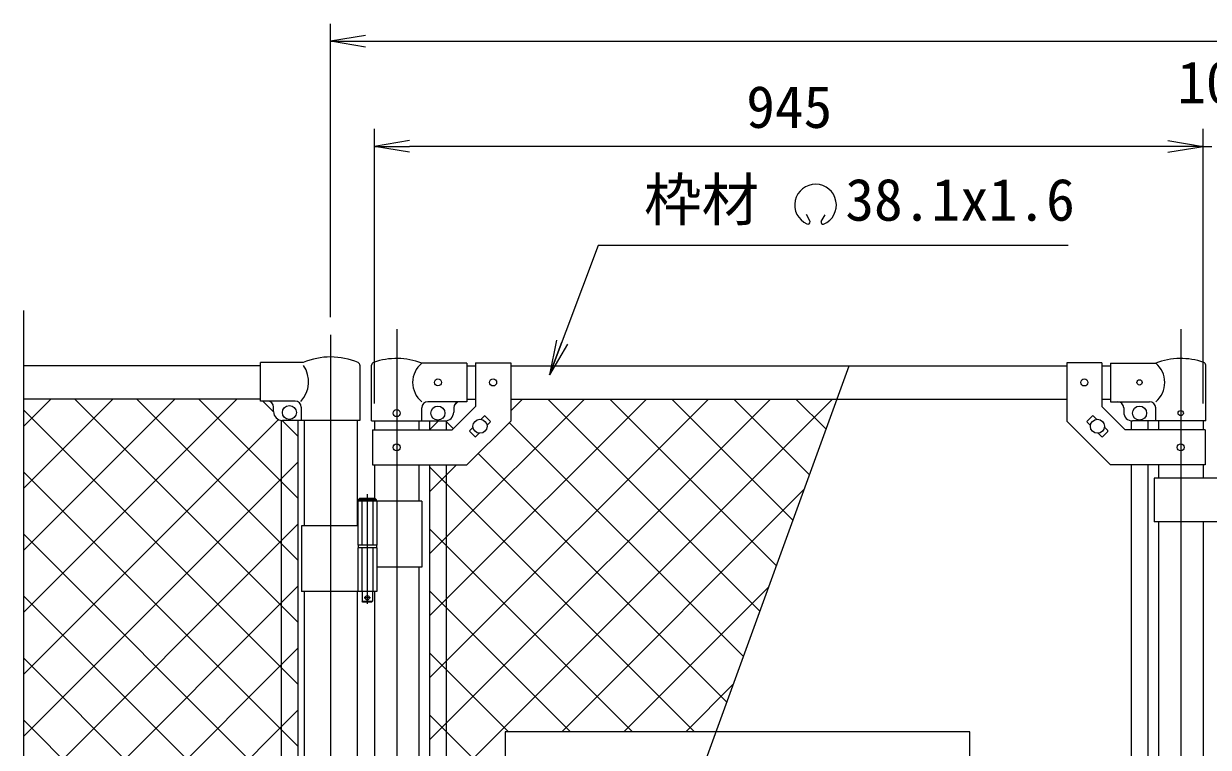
# Model space of a CAD drawing. Units: millimetres, scale not verified. Extents: x -4200 to 4200, y -2970 to 2970.
# Drawn here: x -108 to 1243, y 826 to 1651 of the extents above; entities that cross this region are included whole.
import ezdxf
from ezdxf.enums import TextEntityAlignment as Align

# ---------------------------------------------------------------- set-up
doc = ezdxf.new("R2010")
doc.units = ezdxf.units.MM
doc.header["$LTSCALE"] = 20
doc.linetypes.add('DASHED', pattern=[7.5, 6, -1.5])
doc.linetypes.add('USER1', pattern=[50.8, 31.75, -6.35, 6.35, -6.35])
for name, color, linetype, lineweight in [('0-1_D-BMK', 2, 'USER1', 13), ('0-2_D-STR1', 1, 'Continuous', 18), ('0-3_D-STR3', 3, 'Continuous', 13), ('0-7_D-STR-DIM', 7, 'Continuous', 9), ('0-8_0', 7, 'Continuous', 9), ('0-9_D-STR2', 7, 'Continuous', 9), ('0-A_D-STR-TXT', 7, 'Continuous', 9), ('0-B_Defpoints', 8, 'Continuous', 18)]:
    doc.layers.add(name, color=color, linetype=linetype, lineweight=lineweight)
doc.styles.add('ＭＳ ゴシック', font='')
doc.styles.get('ＭＳ ゴシック').set_extended_font_data('MS Gothic')

# ---------------------------------------------------------------- blocks, each defined once
blk = doc.blocks.new('_Open')
at = {"layer": '0-8_0'}
blk.add_line((-20, 3.33), (0, 0), dxfattribs=at)
blk.add_lwpolyline([(-20, -3.33), (0, 0), (-20, 0)], dxfattribs=at)

msp = doc.modelspace()

# ---------------------------------------------------------------- linework, layer by layer
at = {"layer": '0-1_D-BMK'}
for p, q in [((317.39, 1303.1), (317.39, -535.29)), ((1211.59, 1303.1), (1211.59, -535.29)), ((241.99, 1296.61), (241.99, -849.21)), ((283.83, 1114.79), (283.83, 989.9)), ((287.46, 996.87), (280.21, 996.87))]:
    msp.add_line(p, q, dxfattribs=at)
at = {"layer": '0-2_D-STR1'}
for p, q in [((161.99, 1261.37), (-108.01, 1261.37)), ((397.39, 1261.37), (407.39, 1261.37)), ((447.39, 1261.37), (1081.59, 1261.37)), ((1121.59, 1261.37), (1131.59, 1261.37)), ((161.99, 1223.37), (-108.01, 1223.37)), ((397.39, 1223.37), (407.39, 1223.37)), ((447.39, 1223.37), (1081.59, 1223.37)), ((1121.59, 1223.37), (1131.59, 1223.37)), ((211.74, 1199.07), (211.74, 1078.87)), ((272.24, 1199.07), (272.24, 1078.87)), ((291.99, 1198.37), (291.99, 1188.32)), ((342.79, 1198.37), (342.79, 1188.32)), ((1186.19, 1198.37), (1186.19, 1188.32)), ((1236.99, 1198.37), (1236.99, 1188.32)), ((291.99, 1148.32), (291.99, 1109.87)), ((342.79, 1148.32), (342.79, 1106.87)), ((1186.19, 1148.32), (1186.19, 1133.32)), ((1236.99, 1148.32), (1236.99, 1133.32)), ((1186.19, 1083.32), (1186.19, 411.37)), ((1236.99, 1083.32), (1236.99, 411.37)), ((342.79, 1031.87), (342.79, 411.37)), ((211.74, 1003.87), (211.74, 688.87)), ((272.24, 1003.87), (272.24, 688.87)), ((291.99, 1003.87), (291.99, 411.37))]:
    msp.add_line(p, q, dxfattribs=at)
at = {"layer": '0-3_D-STR3'}
for p, q in [((161.99, 1221.07), (161.99, 1265.07)), ((210.86, 1265.07), (161.99, 1265.07)), ((275.39, 1261.92), (275.39, 1199.07)), ((288.84, 1198.37), (288.84, 1262.06)), ((397.39, 1264.37), (345.94, 1264.37)), ((397.39, 1264.37), (397.39, 1220.37)), ((407.39, 1264.57), (407.39, 1214.89)), ((407.39, 1264.57), (447.39, 1264.57)), ((447.39, 1264.57), (447.39, 1198.32)), ((1081.59, 1264.57), (1081.59, 1198.32)), ((1121.59, 1264.57), (1081.59, 1264.57)), ((1121.59, 1264.57), (1121.59, 1214.89)), ((1131.59, 1264.37), (1183.04, 1264.37)), ((1131.59, 1264.37), (1131.59, 1220.37)), ((1240.14, 1198.37), (1240.14, 1262.06)), ((201.59, 1221.07), (161.99, 1221.07)), ((397.39, 1220.37), (352.94, 1220.37)), ((1131.59, 1220.37), (1176.04, 1220.37)), ((176.99, 1209.07), (176.99, 1214.07)), ((208.59, 1214.07), (208.59, 1199.07)), ((345.94, 1198.37), (345.94, 1213.37)), ((380.82, 1188.32), (407.39, 1214.89)), ((382.39, 1213.37), (382.39, 1208.37)), ((413.27, 1200.27), (416.99, 1203.98)), ((418.4, 1203.98), (424.06, 1198.33)), ((1110.58, 1203.98), (1104.92, 1198.33)), ((1115.71, 1200.27), (1112, 1203.98)), ((1148.16, 1188.32), (1121.59, 1214.89)), ((1146.59, 1213.37), (1146.59, 1208.37)), ((1183.04, 1198.37), (1183.04, 1213.37)), ((185.49, 1199.07), (185.49, 688.87)), ((275.39, 1199.07), (186.99, 1199.07)), ((204.49, 1199.07), (204.49, 688.87)), ((288.84, 1198.37), (345.94, 1198.37)), ((345.94, 1198.37), (372.39, 1198.37)), ((354.89, 1198.37), (354.89, 1188.32)), ((373.89, 1198.37), (373.89, 1188.32)), ((400.72, 1187.72), (404.44, 1191.44)), ((420.34, 1193.2), (424.06, 1196.91)), ((1108.64, 1193.2), (1104.92, 1196.91)), ((1128.26, 1187.72), (1124.54, 1191.44)), ((1155.09, 1198.37), (1155.09, 1188.32)), ((1183.04, 1198.37), (1156.59, 1198.37)), ((1174.09, 1198.37), (1174.09, 1188.32)), ((1240.14, 1198.37), (1183.04, 1198.37)), ((289.69, 1188.32), (380.82, 1188.32)), ((289.69, 1188.32), (289.69, 1148.32)), ((400.72, 1186.31), (406.38, 1180.65)), ((407.8, 1180.65), (411.51, 1184.37)), ((1121.19, 1180.65), (1117.47, 1184.37)), ((1128.26, 1186.31), (1122.6, 1180.65)), ((1239.29, 1188.32), (1148.16, 1188.32)), ((1239.29, 1188.32), (1239.29, 1148.32)), ((354.89, 1148.32), (354.89, 413.87)), ((373.89, 1148.32), (373.89, 413.87)), ((1155.09, 1148.32), (1155.09, 413.87)), ((1174.09, 1148.32), (1174.09, 413.87)), ((1301.39, 1133.32), (1181.39, 1133.32)), ((1181.39, 1133.32), (1181.39, 1083.32)), ((273.83, 1108.87), (274.83, 1109.87)), ((273.83, 1108.87), (273.83, 1106.87)), ((273.83, 1108.87), (293.83, 1108.87)), ((292.83, 1109.87), (274.83, 1109.87)), ((273.03, 1106.87), (273.03, 1056.87)), ((345.94, 1106.87), (273.03, 1106.87)), ((294.63, 1106.87), (294.63, 1056.87)), ((345.94, 1106.87), (345.94, 1031.87)), ((1301.39, 1083.32), (1181.39, 1083.32)), ((273.03, 1078.87), (208.69, 1078.87)), ((208.69, 1078.87), (208.69, 1003.87)), ((294.63, 1056.87), (273.03, 1056.87)), ((294.63, 1053.87), (273.03, 1053.87)), ((273.03, 1053.87), (273.03, 1003.87)), ((273.33, 1056.87), (273.33, 1053.87)), ((294.33, 1053.87), (273.33, 1053.87)), ((294.33, 1056.87), (294.33, 1053.87)), ((294.63, 1053.87), (294.63, 1003.87)), ((345.94, 1031.87), (294.74, 1031.87)), ((294.63, 1003.87), (208.69, 1003.87)), ((289.83, 1003.87), (289.83, 992.87)), ((278.83, 991.87), (277.83, 992.87)), ((288.83, 991.87), (278.83, 991.87)), ((288.83, 991.87), (289.83, 992.87))]:
    msp.add_line(p, q, dxfattribs=at)
at = {"layer": '0-3_D-STR3', "linetype": 'DASHED'}
for p, q in [((277.53, 1106.87), (277.53, 1056.87)), ((290.13, 1106.87), (290.13, 1056.87)), ((277.53, 1053.87), (277.53, 1003.87)), ((290.13, 1053.87), (290.13, 1003.87))]:
    msp.add_line(p, q, dxfattribs=at)
at = {"layer": '0-3_D-STR3'}
for points in [[(289.69, 1148.32), (397.39, 1148.32), (447.39, 1198.32)], [(1239.29, 1148.32), (1131.59, 1148.32), (1081.59, 1198.32)], [(292.83, 1109.87), (293.83, 1108.87), (293.83, 1106.87)], [(277.83, 1003.87), (277.83, 992.87), (289.83, 992.87)]]:
    msp.add_lwpolyline(points, dxfattribs=at)
for centre, radius in [((364.39, 1242.37), 4), ((427.39, 1242.32), 4), ((1101.59, 1242.32), 4), ((1164.59, 1242.37), 3), ((194.99, 1208.07), 8), ((317.39, 1207.37), 4), ((364.39, 1207.37), 8), ((1164.59, 1207.37), 8), ((1211.59, 1207.37), 3), ((412.39, 1192.32), 8), ((1116.59, 1192.32), 8), ((317.39, 1168.32), 4), ((1211.59, 1168.32), 4), ((283.83, 996.87), 2.5)]:
    msp.add_circle(centre, radius, dxfattribs=at)
for centre, radius, start, end in [((241.99, 1191.37), 80, 66.89371, 112.90125), ((183.46, 1243.12), 33.4, 317.7041, 33.64086), ((272.09, 1261.92), 3.3, 0, 66.89371), ((292.14, 1262.06), 3.3, 109.22051, 180), ((317.39, 1189.64), 80, 69.0916, 109.22051), ((364.14, 1242.37), 28.55, 129.59418, 230.40582), ((1211.59, 1189.64), 80, 70.77949, 110.9084), ((1164.85, 1242.37), 28.55, 309.59418, 50.40582), ((1236.84, 1262.06), 3.3, 0, 70.77949), ((169.99, 1214.07), 7, 0, 90), ((201.59, 1214.07), 7, 0, 90), ((352.94, 1213.37), 7, 90, 180), ((389.39, 1213.37), 7, 90, 180), ((1139.59, 1213.37), 7, 0, 90), ((1176.04, 1213.37), 7, 0, 90), ((186.99, 1209.07), 10, 180, 270), ((372.39, 1208.37), 10, 270, 0), ((417.69, 1203.28), 1, 45, 135), ((1111.29, 1203.28), 1, 45, 135), ((1156.59, 1208.37), 10, 180, 270), ((423.35, 1197.62), 1, 315, 45), ((1105.63, 1197.62), 1, 135, 225), ((401.43, 1187.01), 1, 135, 225), ((407.09, 1181.36), 1, 225, 315), ((1121.89, 1181.36), 1, 225, 315), ((1127.55, 1187.01), 1, 315, 45)]:
    msp.add_arc(centre, radius, start, end, dxfattribs=at)
at = {"layer": '0-7_D-STR-DIM'}
for p, q in [((241.99, 1316.61), (241.99, 1651.37)), ((281.99, 1631.37), (2201.99, 1631.37)), ((291.99, 1218.37), (291.99, 1531.37)), ((1236.99, 1218.37), (1236.99, 1531.37)), ((1236.99, 1218.37), (1236.99, 1531.37)), ((1196.99, 1511.37), (331.99, 1511.37)), ((1196.99, 1511.37), (1156.99, 1511.37)), ((1236.99, 1511.37), (1246.99, 1511.37)), ((-108.01, 412.02), (-108.01, 1324.37))]:
    msp.add_line(p, q, dxfattribs=at)
at = {"layer": '0-9_D-STR2'}
for p, q in [((-108.01, 1192.4), (-77.04, 1223.37)), ((-108.01, 1121.69), (-6.33, 1223.37)), ((-108.01, 1050.98), (64.38, 1223.37)), ((-108.01, 980.27), (135.09, 1223.37)), ((185.49, 988.07), (-49.81, 1223.37)), ((185.49, 1058.78), (20.9, 1223.37)), ((185.49, 1129.49), (91.61, 1223.37)), ((177.03, 1208.66), (164.62, 1221.07)), ((373.89, 1065.81), (531.45, 1223.37)), ((373.89, 995.1), (602.16, 1223.37)), ((373.89, 924.39), (672.87, 1223.37)), ((373.89, 853.68), (743.58, 1223.37)), ((373.89, 782.97), (814.29, 1223.37)), ((383.16, 1216.5), (386.26, 1219.6)), ((447.39, 1210.02), (460.74, 1223.37)), ((731.61, 981.54), (489.79, 1223.37)), ((750.48, 1033.38), (560.5, 1223.37)), ((769.35, 1085.22), (631.21, 1223.37)), ((788.22, 1137.06), (701.92, 1223.37)), ((807.09, 1188.91), (772.63, 1223.37)), ((185.49, 917.36), (-108.01, 1210.86)), ((-108.01, 909.56), (182.57, 1200.13)), ((204.49, 1181.2), (186.59, 1199.1)), ((354.98, 1188.32), (365.03, 1198.37)), ((712.75, 929.7), (445.76, 1196.68)), ((185.49, 1132.35), (204.49, 1151.35)), ((693.88, 877.85), (410.4, 1161.33)), ((185.49, 846.64), (-108.01, 1140.14)), ((373.89, 1127.13), (354.89, 1146.13)), ((-108.01, 838.85), (185.49, 1132.35)), ((204.49, 1110.49), (185.49, 1129.49)), ((656.9, 844.12), (373.89, 1127.13)), ((505.75, 844.12), (782.23, 1120.59)), ((185.49, 775.93), (-108.01, 1069.43)), ((185.49, 1061.63), (204.49, 1080.63)), ((373.89, 1056.42), (354.89, 1075.42)), ((-108.01, 768.13), (185.49, 1061.63)), ((204.49, 1039.78), (185.49, 1058.78)), ((354.89, 1046.81), (373.89, 1065.81)), ((586.19, 844.12), (373.89, 1056.42)), ((185.49, 990.92), (204.49, 1009.92)), ((373.89, 985.71), (354.89, 1004.71)), ((576.46, 844.12), (741.76, 1009.42)), ((-108.01, 697.42), (185.49, 990.92)), ((204.49, 969.07), (185.49, 988.07)), ((354.89, 976.1), (373.89, 995.1)), ((515.48, 844.12), (373.89, 985.71)), ((185.49, 920.21), (204.49, 939.21)), ((373.89, 915), (354.89, 934)), ((141.64, 678.37), (-108.01, 928.01)), ((-56.35, 678.37), (185.49, 920.21)), ((354.89, 905.39), (373.89, 924.39)), ((204.49, 898.36), (185.49, 917.36)), ((444.77, 844.12), (373.89, 915)), ((647.18, 844.12), (701.3, 898.24)), ((185.49, 849.5), (204.49, 868.5)), ((70.93, 678.37), (-108.01, 857.3)), ((354.89, 834.68), (373.89, 853.68)), ((14.36, 678.37), (185.49, 849.5)), ((204.49, 827.64), (185.49, 846.64))]:
    msp.add_line(p, q, dxfattribs=at)
for points in [[(382.12, 1189.61), (373.89, 1197.84), (373.3, 1198.44)], [(354.89, 1117.52), (373.89, 1136.52), (385.69, 1148.32)], [(201.85, 688.87), (185.49, 705.22), (-108.01, 998.72)], [(441.09, 777.09), (373.89, 844.29), (354.89, 863.29)]]:
    msp.add_lwpolyline(points, dxfattribs=at)
at = {"layer": '0-A_D-STR-TXT'}
for p, q in [((788.78, 1425.75), (784.95, 1433.96)), ((801.36, 1425.74), (805.89, 1433.58))]:
    msp.add_line(p, q, dxfattribs=at)
msp.add_lwpolyline([(1083.32, 1398.46), (547.12, 1398.46), (492.56, 1252.8)], dxfattribs=at)
for centre, radius, start, end in [((795.07, 1444.63), 23.75, 292.92895, 245.65759), ((786.32, 1425.29), 2.5, 245.55066, 10.6575), ((803.82, 1425.28), 2.5, 169.34241, 276.63708)]:
    msp.add_arc(centre, radius, start, end, dxfattribs=at)
at = {"layer": '0-B_Defpoints'}
msp.add_line((291.99, -226.32), (833.46, 1261.37), dxfattribs=at)
msp.add_lwpolyline([(971.09, 844.12), (441.09, 844.12), (441.09, 724.12), (971.09, 724.12)], close=True, dxfattribs=at)

# ---------------------------------------------------------------- block references
at = {"layer": '0-7_D-STR-DIM', "xscale": 2, "yscale": 2, "rotation": 180}
for p in [(241.99, 1631.37), (291.99, 1511.37)]:
    msp.add_blockref('_Open', p, dxfattribs=at)
at = {"layer": '0-7_D-STR-DIM', "xscale": 2, "yscale": 2}
msp.add_blockref('_Open', (1236.99, 1511.37), dxfattribs=at)
msp.add_blockref('_Open', (1236.99, 1511.37), dxfattribs=at)
at = {"layer": '0-A_D-STR-TXT', "xscale": 2, "yscale": 2, "rotation": 249.46512}
msp.add_blockref('_Open', (491.85, 1250.93), dxfattribs=at)

# ---------------------------------------------------------------- texts
at = {"layer": '0-7_D-STR-DIM', "style": 'ＭＳ ゴシック'}
for s, p in [('10', (1207.59, 1546.12)), ('945', (716.02, 1518.12))]:
    msp.add_text(s, height=48.09, dxfattribs=at).set_placement(p, align=Align.BOTTOM_LEFT)
at = {"layer": '0-A_D-STR-TXT', "style": 'ＭＳ ゴシック'}
msp.add_text('枠材 \u300038.1x1.6', height=48.09, dxfattribs=at).set_placement((599.56, 1412.32), align=Align.BOTTOM_LEFT)

doc.saveas('drawing.dxf')
